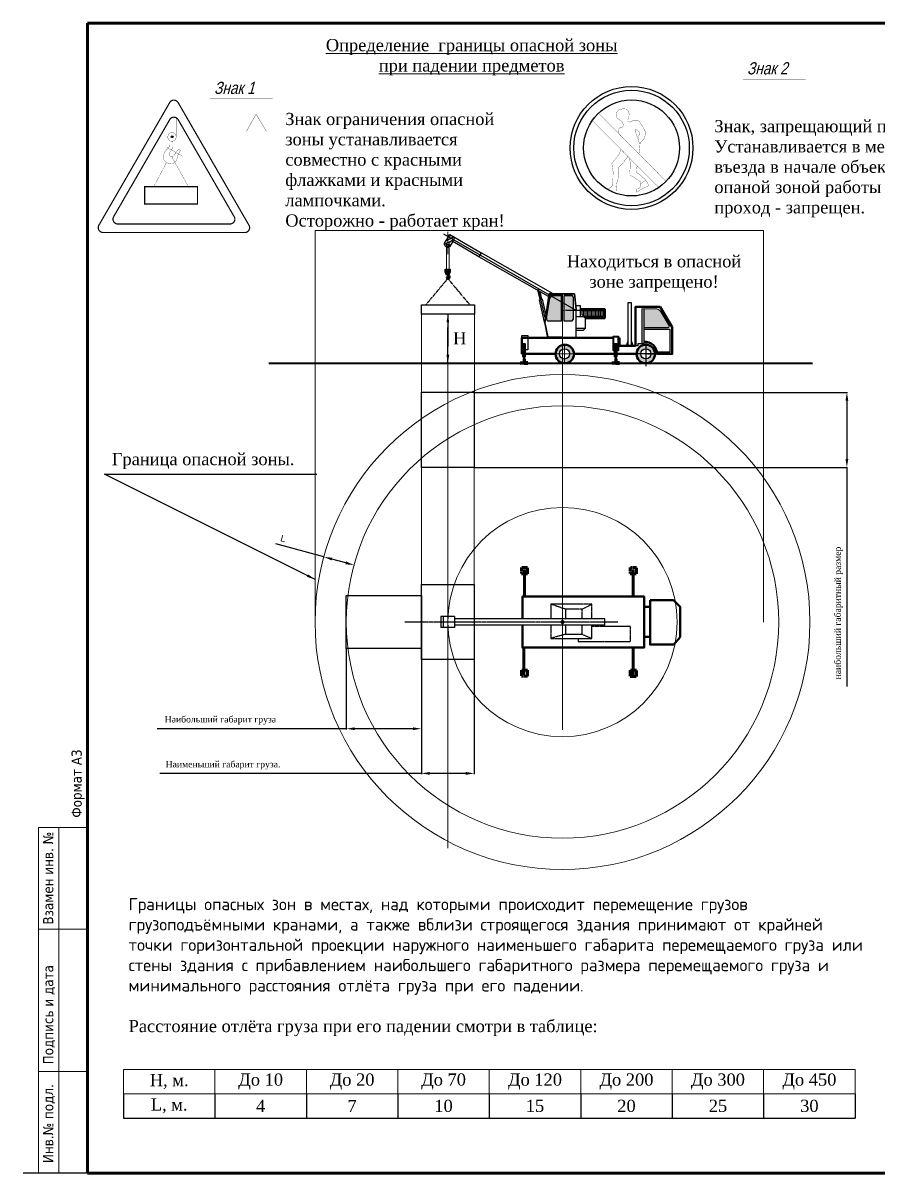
# Model space of a CAD drawing. Header units: millimetres. Extents: x 155577 to 993706, y -295114 to -113927.
# Drawn here: x 401238 to 423983, y -247198 to -216603 of the extents above; entities that cross this region are included whole.
import ezdxf

# ---------------------------------------------------------------- set-up
doc = ezdxf.new("R2010")
doc.units = ezdxf.units.MM
for name, pattern in [('ACAD_ISO05W100', [33, 24, -3, 0, -3, 0, -3]), ('CENTER', [50.8, 31.75, -6.35, 6.35, -6.35]), ('Пунктир', [15, 12, -3]), ('Эл. линия', [22.225, 6.35, -3.175, 6.35, -3.175, 0, -3.175])]:
    doc.linetypes.add(name, pattern=pattern)
doc.layers.add('Constanta', color=5, linetype='Continuous', plot=False)
doc.layers.add('размер', color=84, linetype='Continuous', lineweight=18)
doc.styles.get("Standard").update_dxf_attribs({"font": 'arial.ttf'})
doc.styles.add('джорджия', font='georgia.ttf', dxfattribs={"height": 3})
doc.dimstyles.new('ISO-25', dxfattribs={"dimtxt": 170, "dimasz": 170, "dimexe": 20, "dimexo": 10, "dimgap": 40, "dimtad": 1, "dimtxsty": 'Standard', "dimcen": 2.5, "dimadec": 0, "dimazin": 0, "dimtfac": 1, "dimtmove": 0, "dimatfit": 3, "dimfxl": 0, "dimarcsym": 0})

# ---------------------------------------------------------------- blocks, each defined once
blk = doc.blocks.new('*T189')
at = {"color": 0, "linetype": 'ByBlock', "lineweight": 15}
for p, q in [((0, 0), (19464, 0)), ((0, 0), (0, -649)), ((2433, 0), (2433, -649)), ((4866, 0), (4866, -649)), ((7299, 0), (7299, -649)), ((9732, 0), (9732, -649)), ((12165, 0), (12165, -649)), ((14598, 0), (14598, -649)), ((17031, 0), (17031, -649)), ((19464, 0), (19464, -649)), ((0, -649), (19464, -649))]:
    blk.add_line(p, q, dxfattribs=at)
at = {"color": 0, "linetype": 'ByBlock', "lineweight": -2}
for p, q in [((0, -649), (0, -1297)), ((2433, -649), (2433, -1297)), ((4866, -649), (4866, -1297)), ((7299, -649), (7299, -1297)), ((9732, -649), (9732, -1297)), ((12165, -649), (12165, -1297)), ((14598, -649), (14598, -1297)), ((17031, -649), (17031, -1297)), ((19464, -649), (19464, -1297)), ((0, -1297), (19464, -1297))]:
    blk.add_line(p, q, dxfattribs=at)
at = {"color": 0, "linetype": 'ByBlock', "lineweight": 20, "width": 2216.81, "attachment_point": 5, "style": 'джорджия'}
for s, insert, char_height in [('H, {\\fGeorgia|b0|i0|c204|p18;м.}', (1217, -324), 324.32), ('{\\fGeorgia|b0|i0|c204|p18;До 10}', (3650, -324), 324.32), ('{\\fGeorgia|b0|i0|c204|p18;До 20}', (6083, -324), 324.32), ('{\\fGeorgia|b0|i0|c204|p18;До 70}', (8516, -324), 324.32), ('{\\fGeorgia|b0|i0|c204|p18;До 120}', (10949, -324), 324.32), ('{\\fGeorgia|b0|i0|c204|p18;До 200}', (13382, -324), 324.32), ('{\\fGeorgia|b0|i0|c204|p18;До 300}', (15815, -324), 324.32), ('{\\fGeorgia|b0|i0|c204|p18;До 450}', (18248, -324), 324.32), ('{\\fGeorgia|b0|i0|c204|p18;L, м.}', (1217, -973), 324.32), ('4', (3650, -973), 324), ('7', (6083, -973), 324), ('10', (8516, -973), 324.3), ('15', (10949, -973), 324.3), ('20', (13382, -973), 324.3), ('25', (15815, -973), 324.3), ('30', (18248, -973), 324.3)]:
    blk.add_mtext(s, dxfattribs=dict(at, insert=insert, char_height=char_height))
blk = doc.blocks.new('*D193')
at = {"layer": 'Defpoints', "color": 0, "transparency": 16777216}
for p in [(411835, -233538), (413242, -233538), (411835, -236567)]:
    blk.add_point(p, dxfattribs=at)
at = {"layer": 'размер', "color": 0, "lineweight": -2, "transparency": 16777216}
for p, q in [((411835, -233548), (411835, -236587)), ((413242, -233548), (413242, -236587)), ((411835, -236567), (404876, -236567)), ((413017, -236567), (412060, -236567))]:
    blk.add_line(p, q, dxfattribs=at)
at = {"layer": 'размер', "color": 0, "transparency": 16777216}
for points in [[(412060, -236529), (412060, -236604), (411835, -236567)], [(413017, -236529), (413017, -236604), (413242, -236567)]]:
    blk.add_solid(points, dxfattribs=at)
at = {"layer": 'размер', "color": 0, "transparency": 16777216, "insert": (406559, -236350), "char_height": 170, "attachment_point": 5}
blk.add_mtext('{\\fGeorgia|b0|i0|c204|p18;Наименьший габарит груза.}', dxfattribs=at)
blk = doc.blocks.new('*D194')
at = {"layer": 'Defpoints', "color": 0, "transparency": 16777216}
for p in [(413242, -226429), (423155, -226429), (413242, -228426)]:
    blk.add_point(p, dxfattribs=at)
at = {"layer": 'размер', "color": 0, "lineweight": -2, "transparency": 16777216}
for p, q in [((413252, -226429), (423175, -226429)), ((423155, -226654), (423155, -228201)), ((413252, -228426), (423175, -228426)), ((423155, -228426), (423155, -234254))]:
    blk.add_line(p, q, dxfattribs=at)
at = {"layer": 'размер', "color": 0, "transparency": 16777216}
for points in [[(423118, -226654), (423193, -226654), (423155, -226429)], [(423118, -228201), (423193, -228201), (423155, -228426)]]:
    blk.add_solid(points, dxfattribs=at)
at = {"layer": 'размер', "color": 0, "transparency": 16777216, "insert": (422938, -232300), "char_height": 170, "attachment_point": 5, "rotation": 90}
blk.add_mtext('{\\fGeorgia|b0|i0|c204|p18;наибольший габаритный размер}', dxfattribs=at)
blk = doc.blocks.new('*D195')
at = {"layer": 'Defpoints', "color": 0, "transparency": 16777216}
for p in [(409838, -233243), (411835, -233243), (409838, -235378)]:
    blk.add_point(p, dxfattribs=at)
at = {"layer": 'размер', "color": 0, "lineweight": -2, "transparency": 16777216}
for p, q in [((409838, -233253), (409838, -235398)), ((411835, -233253), (411835, -235398)), ((409838, -235378), (404811, -235378)), ((411610, -235378), (410063, -235378))]:
    blk.add_line(p, q, dxfattribs=at)
at = {"layer": 'размер', "color": 0, "transparency": 16777216}
for points in [[(410063, -235341), (410063, -235416), (409838, -235378)], [(411610, -235341), (411610, -235416), (411835, -235378)]]:
    blk.add_solid(points, dxfattribs=at)
at = {"layer": 'размер', "color": 0, "transparency": 16777216, "insert": (406489, -235155), "char_height": 170, "attachment_point": 5}
blk.add_mtext('{\\fBook Antiqua|b0|i0|c204|p18;Наибольший габарит груза}', dxfattribs=at)
blk = doc.blocks.new('*D196')
at = {"layer": 'Defpoints', "color": 0, "transparency": 16777216}
for p in [(409240, -230806), (409240, -230806), (410042, -231025)]:
    blk.add_point(p, dxfattribs=at)
at = {"layer": 'размер', "color": 0, "lineweight": -2, "transparency": 16777216}
for p, q in [((409240, -230806), (407962, -230457)), ((409237, -230815), (409234, -230825)), ((409824, -230965), (409457, -230865)), ((410039, -231034), (410036, -231044))]:
    blk.add_line(p, q, dxfattribs=at)
at = {"layer": 'размер', "color": 0, "transparency": 16777216}
for points in [[(409466, -230829), (409447, -230901), (409240, -230806)], [(409834, -230929), (409815, -231002), (410042, -231025)]]:
    blk.add_solid(points, dxfattribs=at)
at = {"layer": 'размер', "color": 0, "transparency": 16777216, "insert": (408159, -230319), "char_height": 170, "attachment_point": 5, "rotation": 344.7241}
blk.add_mtext('L', dxfattribs=at)

msp = doc.modelspace()

# ---------------------------------------------------------------- hatches: boundary and pattern name
at = {"linetype": 'ByBlock', "lineweight": 20}
h = msp.add_hatch(color=256, dxfattribs=at)
h.paths.add_polyline_path([(412637.138, -222257.397), (412619.038, -222246.837), (412562.395, -222275.166), (412555.162, -222287.564), (412565.204, -222293.373)])
h.paths.add_polyline_path([(412565.204, -222293.373), (412555.162, -222287.564), (412546.24, -222302.857)])
h.paths.add_polyline_path([(412540.444, -222361.708), (412500.151, -222381.86), (412483.996, -222409.551), (412540.444, -222381.32)])
h.paths.add_polyline_path([(412635.261, -222333.9), (412617.078, -222323.382), (412540.444, -222361.708), (412540.444, -222381.32)])
h.paths.add_polyline_path([(412706.879, -222298.083), (412688.778, -222287.523), (412617.078, -222323.382), (412635.261, -222333.9)])
h.paths.add_polyline_path([(412682.177, -222391.654), (412695.53, -222368.766), (412692.376, -222366.941), (412553.791, -222436.25, -0.14337599), (412568.669, -222448.422)])
h.paths.add_polyline_path([(412698.332, -222363.962), (412692.376, -222366.941), (412695.53, -222368.766)])
h.paths.add_polyline_path([(412506.238, -222479.645), (412506.238, -222467.745, -0.023314504), (412506.386, -222464.56, -0.03732041), (412507.238, -222459.532), (412444.298, -222491.01, 0.043835551), (412449.79, -222507.876)])
h.paths.add_polyline_path([(412506.238, -222546.787), (412490.327, -222554.745, 0.043870985), (412506.238, -222562.615)])
h.paths.add_polyline_path([(412540.444, -222549.292), (412540.444, -222529.68), (412506.238, -222546.787), (412506.238, -222562.615, 0.011501363), (412510.619, -222564.208)])
h.paths.add_polyline_path([(412574.501, -222532.259), (412574.501, -222512.647), (412540.444, -222529.68), (412540.444, -222549.292)])
h.paths.add_polyline_path([(412610.716, -222514.148), (412626.871, -222486.456), (412574.501, -222512.647), (412574.501, -222532.259)])
h = msp.add_hatch(color=256, dxfattribs=at)
h.paths.add_polyline_path([(412584.701, -223148.882), (412577.164, -223148.882), (412602.39, -223175.747), (412602.39, -223167.72)])
h.paths.add_polyline_path([(412554.719, -223148.882), (412547.181, -223148.882), (412602.39, -223207.676), (412602.39, -223199.65)])
h.paths.add_polyline_path([(412517.701, -223148.882), (412510.164, -223148.882), (412592.65, -223236.725), (412594.908, -223231.103)])
h.paths.add_polyline_path([(412481.354, -223148.882), (412477.901, -223148.882), (412477.901, -223153.232), (412581.761, -223263.837), (412584.019, -223258.215)])
h.paths.add_polyline_path([(412477.901, -223181.868), (412477.901, -223189.895), (412571.447, -223289.516), (412573.705, -223283.894)])
h.paths.add_polyline_path([(412480.457, -223218.839), (412486.09, -223232.865), (412529.112, -223278.68, -0.121872314), (412532.252, -223273.997)], flags=17)
h.paths.add_polyline_path([(412508, -223287.413), (412512.734, -223299.201), (412519.068, -223299.201)])
h = msp.add_hatch(color=9, dxfattribs=at)
h.paths.add_polyline_path([(415549.89, -224020), (415292.652, -223871.189, 0.133894012), (415255.185, -223928.801), (415161.517, -224459.582, 0.353974589), (415203.032, -224533.126), (415549.89, -224533.126)])
h.paths.add_polyline_path([(415323.275, -223850.829, 0.070737254), (415292.652, -223871.189), (415549.89, -224020), (415549.89, -223850.829)])
h.paths.add_polyline_path([(415630.16, -223850.829), (415630.16, -224066.436), (415870.971, -224205.744), (415870.971, -223893.932, 0.291454726), (415837.783, -223850.829)])
h.paths.add_polyline_path([(415630.16, -224066.436), (415630.16, -224533.126), (415835.127, -224533.126, 0.260888524), (415870.971, -224491.339), (415870.971, -224205.744)])
msp.add_hatch(color=9, dxfattribs=at).paths.add_polyline_path([(418397.396, -224704.342, 0.511810998), (418428.713, -224659.947), (418209.285, -224287.771, 0.123079728), (418097.006, -224205.076), (417752.185, -224205.076), (417752.185, -224704.342)])
h = msp.add_hatch(color=8, dxfattribs=at)
h.paths.add_polyline_path([(415780.448, -225408.476), (415896.727, -225408.476, 0.421078728), (415644.079, -225161.668), (415644.079, -225270.668, -0.417293981)])
h.paths.add_polyline_path([(415644.079, -225543.42), (415644.079, -225655.284, 0.421078728), (415896.727, -225408.476), (415780.448, -225408.476, -0.411139839)])
h.paths.add_polyline_path([(415574.232, -225643.486, -0.63409963), (415609.877, -225652.094, 0.0348278), (415644.079, -225655.284), (415644.079, -225543.42, -0.411139839), (415507.711, -225408.476), (415402.975, -225408.476, 0.325708068)])
h.paths.add_polyline_path([(415402.975, -225408.476), (415507.711, -225408.476, -0.002626441), (415507.703, -225407.044, -0.414213562), (415644.079, -225270.668), (415644.079, -225161.668, 0.407381562)])
h.paths.add_polyline_path([(417806.239, -225269.235), (417806.239, -225162.444, 0.412861999), (417558.24, -225407.044), (417669.871, -225407.044, -0.002626441), (417669.863, -225405.611, -0.414213562)])
h.paths.add_polyline_path([(417806.239, -225162.444), (417806.239, -225269.235, -0.417293981), (417942.608, -225407.044), (418051.971, -225407.044, 0.410177429)])
h.paths.add_polyline_path([(417806.239, -225541.987), (417806.239, -225656.19, 0.412869363), (418051.981, -225409.317, 0.002302078), (418051.971, -225407.044), (417942.608, -225407.044, -0.411139839)])
h.paths.add_polyline_path([(417669.871, -225407.044), (417558.24, -225407.044, 0.002302078), (417558.23, -225409.317, 0.412869363), (417803.972, -225656.19), (417806.239, -225656.19), (417806.239, -225541.987, -0.411139839)])

# ---------------------------------------------------------------- linework, layer by layer
at = {"lineweight": 60}
for p, q in [((402949.846, -216603.218), (444555.454, -216603.218)), ((402949.846, -216603.218), (402949.846, -247197.782)), ((402949.846, -247197.782), (444555.454, -247197.782))]:
    msp.add_line(p, q, dxfattribs=at)
at = {"linetype": 'ByBlock', "lineweight": 20}
for p, q in [((409006.96, -232540.099), (409006.96, -222127.046)), ((409006.96, -222127.046), (420937.732, -222127.046)), ((412483.996, -222409.551), (412706.879, -222298.083)), ((412500.151, -222381.86), (412688.778, -222287.523)), ((412540.444, -222442.926), (412698.332, -222363.962)), ((412546.24, -222302.857), (412637.138, -222257.397)), ((412562.395, -222275.166), (412619.038, -222246.837)), ((412568.669, -222448.422), (412682.177, -222391.654)), ((420937.732, -232540.099), (420937.732, -222127.046)), ((412444.298, -222491.01), (412507.238, -222459.532)), ((412449.79, -222507.876), (412508.052, -222478.737)), ((412490.327, -222554.745), (412626.871, -222486.456)), ((412506.238, -222467.745), (412506.238, -223148.882)), ((412510.619, -222564.208), (412610.716, -222514.148)), ((412574.501, -222470.93), (412574.501, -223148.882)), ((412477.901, -223153.232), (412581.761, -223263.837)), ((412477.901, -223181.868), (412573.705, -223283.894)), ((412477.901, -223189.895), (412571.447, -223289.516)), ((412480.457, -223218.839), (412532.252, -223273.997)), ((412481.354, -223148.882), (412584.019, -223258.215)), ((412486.09, -223232.865), (412529.112, -223278.68)), ((412508, -223287.413), (412519.068, -223299.201)), ((412510.164, -223148.882), (412592.65, -223236.725)), ((412517.701, -223148.882), (412594.908, -223231.103)), ((412547.181, -223148.882), (412602.39, -223207.676)), ((412554.719, -223148.882), (412602.39, -223199.65)), ((412577.164, -223148.882), (412602.39, -223175.747)), ((412584.701, -223148.882), (412602.39, -223167.72)), ((415590.025, -223832.66), (415249.15, -223832.66)), ((415590.025, -223832.66), (415590.025, -235404.694)), ((416151.261, -224252.18), (416151.261, -224397.588)), ((416186.088, -224252.18), (416186.088, -224412.72)), ((416220.916, -224252.18), (416220.916, -224412.72)), ((416255.743, -224252.18), (416255.743, -224412.72)), ((416290.571, -224252.18), (416290.571, -224412.72)), ((416325.398, -224252.18), (416325.398, -224412.72)), ((416360.226, -224252.18), (416360.226, -224412.72)), ((416395.053, -224252.18), (416395.053, -224412.72)), ((416429.881, -224252.18), (416429.881, -224412.72)), ((416464.708, -224252.18), (416464.708, -224412.72)), ((416499.535, -224252.18), (416499.535, -224412.72)), ((416534.363, -224252.18), (416534.363, -224412.72)), ((416569.19, -224252.18), (416569.19, -224412.72)), ((416604.018, -224252.18), (416604.018, -224412.72)), ((416638.845, -224252.18), (416638.845, -224412.72)), ((418097.006, -224205.076), (417704.054, -224205.076)), ((418428.713, -224659.947), (418209.285, -224287.771)), ((415130.156, -224570.627), (415205.367, -224951.206)), ((415590.025, -224951.206), (415205.367, -224951.206)), ((415644.079, -225653.919), (415644.079, -225160.168)), ((415402.975, -225408.476), (415896.727, -225408.476)), ((412540.444, -225656.19), (412540.444, -238555.48))]:
    msp.add_line(p, q, dxfattribs=at)
at = {"lineweight": 25}
for p, q in [((415951.241, -224252.18), (412433.825, -222217.37)), ((415127.645, -224449.918), (414954.429, -223675.529)), ((415228.809, -223810.694), (415911.106, -223810.694)), ((415911.106, -223810.694), (415951.241, -224212.045)), ((416352.592, -224252.18), (415670.295, -224252.18)), ((417704.054, -224205.076), (417704.054, -225136.774)), ((417752.185, -224205.076), (417752.185, -225136.774)), ((417752.185, -224704.342), (418397.396, -224704.342)), ((417806.239, -225082.72), (417806.239, -225731.368)), ((418130.563, -225407.044), (417319.753, -225407.044)), ((417860.293, -225407.044), (418130.563, -225407.044))]:
    msp.add_line(p, q, dxfattribs=at)
at = {"linetype": 'CENTER', "lineweight": 20}
msp.add_line((412540.444, -222161.448), (412540.444, -222754.996), dxfattribs=at)
at = {"linetype": 'ByBlock', "lineweight": 30}
for p, q in [((412667.891, -222416.142), (412729.177, -222311.091)), ((412477.901, -223148.882), (412602.39, -223148.882)), ((414976.834, -223966.648), (415058.189, -223948.45)), ((417325.172, -224046.063), (417325.172, -225190.828)), ((417421.078, -224046.063), (417325.172, -224046.063)), ((417421.078, -225190.828), (417421.078, -224046.063)), ((417325.172, -225076.645), (417285.614, -225190.828)), ((417421.078, -225076.645), (417460.637, -225190.828)), ((412352.48, -232393.753), (412352.48, -232686.445)), ((412717.494, -232393.753), (412352.48, -232393.753)), ((412418.347, -232393.753), (412418.347, -232686.445)), ((412717.494, -232393.753), (412717.494, -232686.445)), ((416716.406, -232454.111), (412717.494, -232454.111)), ((416716.406, -232626.087), (416716.406, -232454.111)), ((412717.494, -232686.445), (412352.48, -232686.445)), ((416716.406, -232626.087), (412717.494, -232626.087))]:
    msp.add_line(p, q, dxfattribs=at)
at = {"lineweight": 30}
for p, q in [((415345.418, -223810.694), (413429.521, -222719.663)), ((415218.241, -223877.628), (413368.235, -222824.714)), ((414993.012, -223963.029), (414937.594, -223715.275)), ((415042.012, -223952.069), (414996.693, -223749.463)), ((415145.457, -224338.594), (415058.189, -223948.45)), ((415161.517, -224459.582), (415255.185, -223928.801)), ((415323.275, -223850.829), (415549.89, -223850.829)), ((415323.275, -223850.829), (415549.89, -223850.829)), ((415549.89, -223850.829), (415323.275, -223850.829)), ((415549.89, -223850.829), (415549.89, -224533.126)), ((415630.16, -223850.829), (415837.783, -223850.829)), ((415837.783, -223850.829), (415630.16, -223850.829)), ((415630.16, -224533.126), (415630.16, -223850.829)), ((415870.971, -223893.932), (415870.971, -224491.339)), ((415110.108, -224562.471), (414976.834, -223966.648)), ((416071.646, -224131.775), (415951.241, -224131.775)), ((416071.646, -224412.72), (416071.646, -224131.775)), ((415549.89, -224533.126), (415203.032, -224533.126)), ((415835.127, -224533.126), (415630.16, -224533.126)), ((415951.241, -224412.72), (416151.916, -224412.72)), ((415951.241, -224733.801), (415951.241, -224412.72)), ((416151.916, -224412.72), (416192.051, -224452.855)), ((416192.051, -224452.855), (416192.051, -224733.801)), ((416192.051, -224733.801), (415951.241, -224733.801)), ((415951.241, -224773.936), (416151.916, -224773.936)), ((416151.916, -224773.936), (416192.051, -224733.801)), ((414671.107, -224974.612), (414671.107, -225298.936)), ((414535.508, -225298.936), (414508.945, -225298.936)), ((414671.107, -225298.936), (414600.539, -225298.936))]:
    msp.add_line(p, q, dxfattribs=at)
at = {"lineweight": 40}
for p, q in [((412477.901, -223212.474), (412477.901, -223148.882)), ((412512.734, -223299.201), (412477.901, -223212.474)), ((412512.883, -223299.201), (412528.566, -223299.201)), ((412528.566, -223315.332), (412528.566, -223280.766)), ((412560.998, -223347.764), (412528.566, -223315.332)), ((412551.875, -223299.201), (412567.557, -223299.201)), ((412567.557, -223299.201), (412602.39, -223212.474)), ((412602.39, -223212.474), (412602.39, -223148.882)), ((412517.755, -223369.386), (412506.082, -223367.252))]:
    msp.add_line(p, q, dxfattribs=at)
at = {"linetype": 'Эл. линия', "lineweight": 30, "ltscale": 0.2}
for p, q in [((411952.11, -224104.454), (412544.696, -223396.156)), ((413128.778, -224104.454), (412536.192, -223396.156))]:
    msp.add_line(p, q, dxfattribs=at)
at = {"lineweight": 13}
msp.add_line((415249.15, -223832.66), (415130.156, -224570.627), dxfattribs=at)
at = {"linetype": 'Пунктир', "lineweight": 20}
for p, q in [((411835.066, -224346.054), (411835.066, -231541.731)), ((413245.822, -224346.054), (413241.614, -231541.731))]:
    msp.add_line(p, q, dxfattribs=at)
at = {"lineweight": 50}
for p, q in [((414508.945, -224974.612), (414508.945, -225407.044)), ((416943.455, -224974.612), (414508.945, -224974.612)), ((417103.537, -224974.612), (417068.343, -224974.612)), ((417103.537, -225190.828), (417103.537, -224974.612)), ((414508.945, -225407.044), (414535.508, -225407.044)), ((414600.539, -225407.044), (415402.98, -225407.044)), ((416973.854, -225407.044), (415896.722, -225407.044)), ((417558.24, -225407.044), (417038.885, -225407.044)), ((417535.969, -225190.828), (417103.537, -225190.828)), ((417759.861, -232135.41), (417759.861, -232937.553)), ((417920.273, -232135.41), (417759.861, -232135.41)), ((417759.861, -232937.553), (417920.273, -232937.553))]:
    msp.add_line(p, q, dxfattribs=at)
at = {"linetype": 'ByBlock', "lineweight": 40}
msp.add_line((407780.306, -225656.19), (422239.939, -225656.19), dxfattribs=at)
at = {"linetype": 'ByBlock', "lineweight": 70}
for p, q in [((414465.145, -225656.19), (414465.145, -225646.222)), ((414465.145, -225646.222), (414568.124, -225646.222)), ((414568.124, -225656.19), (414465.145, -225656.19)), ((414568.124, -225541.44), (414568.124, -225656.19)), ((414671.104, -225646.222), (414568.124, -225646.222)), ((414568.124, -225656.19), (414671.104, -225656.19)), ((414671.104, -225656.19), (414671.104, -225646.222)), ((416903.49, -225656.19), (416903.49, -225646.222)), ((416903.49, -225646.222), (417006.47, -225646.222)), ((417006.47, -225656.19), (416903.49, -225656.19)), ((417006.47, -225541.44), (417006.47, -225656.19)), ((417109.449, -225646.222), (417006.47, -225646.222)), ((417006.47, -225656.19), (417109.449, -225656.19)), ((417109.449, -225656.19), (417109.449, -225646.222))]:
    msp.add_line(p, q, dxfattribs=at)
at = {"linetype": 'ACAD_ISO05W100', "lineweight": 60}
for p, q in [((414578.367, -231863.025), (414578.367, -231141.596)), ((417473.075, -231865.015), (417473.075, -231134.917)), ((414564.999, -233219.043), (414564.999, -233947.151)), ((417472.457, -233219.043), (417472.457, -233947.151))]:
    msp.add_line(p, q, dxfattribs=at)
at = {"linetype": 'ACAD_ISO05W100', "lineweight": 30}
for p, q in [((415670.435, -232199.721), (415281.787, -232065.75)), ((416112.69, -232199.721), (416367.321, -232065.75)), ((415670.435, -232863.159), (415281.787, -232976.753)), ((416112.69, -232863.159), (416367.321, -232976.753))]:
    msp.add_line(p, q, dxfattribs=at)
at = {"linetype": 'ACAD_ISO05W100', "lineweight": 15}
msp.add_line((415590.025, -232126.517), (415590.025, -232863.19), dxfattribs=at)
at = {"linetype": 'ACAD_ISO05W100', "lineweight": 25}
msp.add_line((417058.061, -232540.099), (411398.476, -232540.099), dxfattribs=at)
at = {"lineweight": 20, "ltscale": 100}
for p, q in [((401652.55, -247197.782), (401652.55, -238008.602)), ((401652.55, -238008.602), (402949.846, -238008.602)), ((402193.09, -247197.782), (402193.09, -238008.602)), ((401652.55, -240711.302), (402949.846, -240711.302)), ((402949.846, -244495.082), (401652.55, -244495.082)), ((402949.846, -247197.782), (401652.55, -247197.782))]:
    msp.add_line(p, q, dxfattribs=at)
for points, const_width in [([(420389.585, -218096.989), (422060.299, -218096.989)], 8.1), ([(406212.769, -218617.952), (407883.484, -218617.952)], 8.1), ([(407442.094, -219023.372), (407182.054, -219485.524), (407710.597, -219485.524), (407437.16, -219026.309)], 8.1), ([(416541.013, -218994.976), (418352.056, -220822.199)], 6.48), ([(417080.925, -219538.894), (417068.171, -219479.403), (417080.925, -219424.161), (417119.186, -219390.166), (417161.699, -219390.166), (417191.458, -219368.919), (417208.463, -219334.924), (417204.212, -219296.68), (417191.458, -219249.937), (417153.197, -219207.444), (417097.93, -219177.698), (417034.161, -219122.457), (417017.156, -219067.215), (417025.658, -218986.477), (417068.171, -218922.737), (417131.94, -218901.49), (417204.212, -218884.493), (417289.237, -218892.991), (417340.253, -218948.233), (417361.509, -219024.721), (417357.258, -219088.462), (417348.755, -219135.205), (417323.248, -219177.698), (417323.248, -219211.693), (417336.001, -219228.691), (417387.017, -219241.439), (417442.283, -219211.693), (417506.052, -219190.446), (417561.319, -219186.197), (417629.339, -219211.693), (417676.103, -219292.431), (417735.621, -219373.169), (417769.631, -219449.657), (417803.641, -219517.647), (417786.636, -219598.385), (417752.626, -219687.621), (417701.611, -219747.112), (417654.847, -219789.606), (417646.344, -219908.588), (417625.088, -220070.063)], 6.48), ([(405094.115, -219609.84), (405094.115, -219274.638)], 6.48), ([(405311.113, -219626.046), (405311.113, -219111.148)], 6.48), ([(416362.46, -219177.698), (418173.502, -221004.922)], 6.48), ([(405212.579, -219750.543), (405144.877, -219740.876), (405120.698, -219711.874), (405091.682, -219668.371), (405091.682, -219620.034), (405102.751, -219565.182), (405154.549, -219528.194), (405231.923, -219523.36), (405273.885, -219540.992), (405300.678, -219573.821), (405314.507, -219629.976), (405300.678, -219693.906), (405266.97, -219727.599), (405212.579, -219750.543)], 6.48), ([(417642.093, -219823.6), (417603.832, -219696.12), (417552.816, -219572.888), (417523.057, -219470.904), (417527.309, -219424.161), (417629.339, -219496.4), (417637.842, -219551.642), (417620.837, -219602.634), (417595.329, -219657.876)], 6.48), ([(405149.581, -219741.276), (405149.581, -219816.298), (405142.958, -219873.668), (405103.223, -219926.625), (405050.242, -219977.375), (405012.714, -220032.539), (404988.431, -220083.289), (404972.979, -220129.626), (404966.356, -220182.583), (404979.601, -220235.54), (405012.714, -220281.877), (405048.035, -220310.562), (405089.978, -220337.04), (405140.751, -220350.279), (405195.939, -220343.66), (405246.712, -220330.421), (405286.448, -220295.116), (405319.561, -220264.225), (405335.013, -220211.268), (405343.843, -220162.724), (405370.334, -220098.735), (405392.409, -220056.811), (405418.899, -220012.68), (405418.899, -219988.408), (405410.069, -219966.343), (405385.786, -219964.136), (405346.051, -219988.408), (405319.438, -220031.199), (405284.24, -220085.495), (405251.127, -220140.659), (405220.222, -220156.105), (405193.731, -220164.931), (405156.204, -220156.105), (405134.128, -220127.42), (405134.128, -220072.256), (405149.581, -220025.919), (405176.071, -219990.615), (405206.977, -219944.277), (405229.052, -219893.527), (405229.052, -219840.57), (405229.052, -219796.44), (405222.429, -219745.689)], 6.48), ([(405048.039, -219901.662), (405474.389, -220145.717)], 6.48), ([(417144.506, -219973.038), (417093.491, -220096.27), (417038.224, -220172.758), (416978.707, -220240.748), (416953.199, -220278.992), (416902.184, -220338.483), (416914.937, -220444.717), (416936.194, -220559.45), (416931.943, -220733.673), (416923.44, -220818.66), (416910.686, -220903.647), (416897.932, -220958.889), (416846.917, -220992.884), (416795.902, -221035.378)], 6.48), ([(405186.402, -220143.657), (405654.054, -220982.752)], 6.48), ([(416863.922, -221069.372), (416965.953, -221073.622), (417012.717, -221073.622), (417025.471, -221048.126), (417012.717, -221009.881), (417016.968, -220958.889), (417029.722, -220899.398), (417038.224, -220839.907), (417067.983, -220742.172), (417084.988, -220665.683), (417089.24, -220601.943), (417089.24, -220533.953), (417076.486, -220453.216), (417131.752, -220389.475), (417204.024, -220329.984), (417238.034, -220266.244), (417284.798, -220215.252), (417314.557, -220168.509), (417344.316, -220151.511)], 6.48), ([(417378.326, -220202.504), (417391.08, -220334.234), (417391.08, -220448.966), (417382.578, -220525.455), (417374.075, -220601.943), (417378.326, -220652.935), (417437.844, -220678.432), (417539.875, -220742.172), (417612.146, -220793.164), (417667.413, -220827.159), (417675.915, -220865.403), (417675.915, -220933.393), (417641.905, -220988.635), (417569.634, -221022.629), (417569.634, -221069.372), (417569.634, -221099.118), (417743.936, -220992.884), (417854.469, -220950.39), (417879.977, -220916.395), (417850.218, -220848.406), (417786.448, -220767.668), (417722.679, -220708.177), (417658.91, -220644.437), (417561.131, -220580.696), (417561.131, -220538.203), (417565.382, -220461.714), (417578.136, -220397.974)], 6.48), ([(404711.084, -220971.258), (405056.073, -220312.243)], 6.48), ([(417688.669, -220869.653), (417790.7, -220788.915)], 6.48), ([(416906.435, -220937.642), (417021.219, -220941.892)], 6.48)]:
    msp.add_lwpolyline(points, dxfattribs=dict(const_width=const_width))
at = {"const_width": 32.4}
for points in [[(405140.473, -218720.206), (403256.585, -221983.196, 0.577350269), (403368.821, -222177.596), (407136.598, -222177.596, 0.577350269), (407248.835, -221983.196), (405364.947, -218720.206, 0.577350269)], [(405140.473, -219173.806), (403649.414, -221756.396, 0.577350269), (403761.651, -221950.796), (406743.769, -221950.796, 0.577350269), (406856.006, -221756.396), (405364.947, -219173.806, 0.577350269)]]:
    msp.add_lwpolyline(points, format="xyb", close=True, dxfattribs=at)
msp.add_lwpolyline([(404477.258, -221415.71), (405880.213, -221415.71), (405880.213, -220959.763), (404477.258, -220959.763)], close=True, dxfattribs=at)
at = {"lineweight": 30}
for points in [[(412442.473, -222480.727), (412589.108, -222229.376), (413429.521, -222719.663), (413368.235, -222824.714), (412667.891, -222416.142), (412583.256, -222561.217)], [(415951.241, -224974.612), (415951.241, -224212.045), (415911.106, -223810.694), (415228.809, -223810.694), (415108.404, -224573.261), (415188.674, -224974.612)], [(414508.945, -224974.612), (414508.945, -224920.558), (414671.107, -224920.558), (414671.107, -224974.612)], [(417752.185, -225136.774), (417590.023, -225136.774), (417590.023, -225190.828), (417535.969, -225190.828)]]:
    msp.add_lwpolyline(points, dxfattribs=at)
at = {"linetype": 'ByBlock', "lineweight": 20}
for points in [[(412540.444, -222361.708), (412500.151, -222381.86), (412483.996, -222409.551), (412540.444, -222381.32)], [(412635.261, -222333.9), (412617.078, -222323.382), (412540.444, -222361.708), (412540.444, -222381.32)], [(412565.204, -222293.373), (412555.162, -222287.564), (412546.24, -222302.857)], [(412637.138, -222257.397), (412619.038, -222246.837), (412562.395, -222275.166), (412555.162, -222287.564), (412565.204, -222293.373)], [(412706.879, -222298.083), (412688.778, -222287.523), (412617.078, -222323.382), (412635.261, -222333.9)], [(412698.332, -222363.962), (412692.376, -222366.941), (412695.53, -222368.766)], [(412574.501, -222532.259), (412574.501, -222512.647), (412540.444, -222529.68), (412540.444, -222549.292)], [(412610.716, -222514.148), (412626.871, -222486.456), (412574.501, -222512.647), (412574.501, -222532.259)], [(412481.354, -223148.882), (412477.901, -223148.882), (412477.901, -223153.232), (412581.761, -223263.837), (412584.019, -223258.215)], [(412477.901, -223181.868), (412477.901, -223189.895), (412571.447, -223289.516), (412573.705, -223283.894)], [(412508, -223287.413), (412512.734, -223299.201), (412519.068, -223299.201)], [(412517.701, -223148.882), (412510.164, -223148.882), (412592.65, -223236.725), (412594.908, -223231.103)], [(412554.719, -223148.882), (412547.181, -223148.882), (412602.39, -223207.676), (412602.39, -223199.65)], [(412584.701, -223148.882), (412577.164, -223148.882), (412602.39, -223175.747), (412602.39, -223167.72)]]:
    msp.add_lwpolyline(points, close=True, dxfattribs=at)
at = {"lineweight": 25}
for points, const_width in [([(412574.501, -222470.93, -1), (412506.386, -222464.56, -1)], 22.804), ([(412532.037, -223282.684, 1), (412548.254, -223282.684, 1)], 5.405), ([(415966.292, -224252.18, -1), (415936.19, -224252.18, -1)], 10.034)]:
    msp.add_lwpolyline(points, format="xyb", close=True, dxfattribs=dict(at, const_width=const_width))
at = {"linetype": 'ByBlock', "lineweight": 20}
for points in [[(412682.177, -222391.654), (412695.53, -222368.766), (412692.376, -222366.941), (412553.791, -222436.25, -0.14337599), (412568.669, -222448.422)], [(412506.238, -222479.645), (412506.238, -222467.745, -0.023314504), (412506.386, -222464.56, -0.03732041), (412507.238, -222459.532), (412444.298, -222491.01, 0.043835551), (412449.79, -222507.876)], [(412506.238, -222546.787), (412490.327, -222554.745, 0.043870985), (412506.238, -222562.615)], [(412540.444, -222549.292), (412540.444, -222529.68), (412506.238, -222546.787), (412506.238, -222562.615, 0.011501363), (412510.619, -222564.208)], [(412480.457, -223218.839), (412486.09, -223232.865), (412529.112, -223278.68, -0.121872314), (412532.252, -223273.997)], [(415549.89, -224020), (415292.652, -223871.189, 0.133894012), (415255.185, -223928.801), (415161.517, -224459.582, 0.353974589), (415203.032, -224533.126), (415549.89, -224533.126)], [(415549.89, -223850.829), (415323.275, -223850.829, 0.070737254), (415292.652, -223871.189), (415549.89, -224020)], [(415870.971, -223893.932, 0.291454726), (415837.783, -223850.829), (415630.16, -223850.829), (415630.16, -224066.436), (415870.971, -224205.744)], [(415630.16, -224066.436), (415630.16, -224533.126), (415835.127, -224533.126, 0.260888524), (415870.971, -224491.339), (415870.971, -224205.744)], [(418209.285, -224287.771, 0.123079728), (418097.006, -224205.076), (417752.185, -224205.076), (417752.185, -224704.342), (418397.396, -224704.342, 0.511810998), (418428.713, -224659.947)], [(415644.079, -225270.668), (415644.079, -225161.668, 0.407381562), (415402.975, -225408.476), (415507.711, -225408.476, -0.002626441), (415507.703, -225407.044, -0.414213562)], [(415644.079, -225161.668), (415644.079, -225270.668, -0.414213562), (415780.455, -225407.044, -0.002626441), (415780.448, -225408.476), (415896.727, -225408.476, 0.421078728)], [(417806.239, -225269.235), (417806.239, -225162.444, 0.412861999), (417558.24, -225407.044), (417669.871, -225407.044, -0.002626441), (417669.863, -225405.611, -0.414213562)], [(417806.239, -225162.444), (417806.239, -225269.235, -0.414213562), (417942.615, -225405.611, -0.002626441), (417942.608, -225407.044), (418051.971, -225407.044, 0.410177429)], [(415507.711, -225408.476), (415402.975, -225408.476, 0.325708068), (415574.232, -225643.486, -0.63409963), (415609.877, -225652.094, 0.0348278), (415644.079, -225655.284), (415644.079, -225543.42, -0.411139839)], [(415896.727, -225408.476), (415780.448, -225408.476, -0.411139839), (415644.079, -225543.42), (415644.079, -225655.284, 0.421078728)], [(417806.239, -225541.987, -0.411139839), (417669.871, -225407.044), (417558.24, -225407.044, 0.002302078), (417558.23, -225409.317, 0.412869363), (417803.972, -225656.19), (417806.239, -225656.19)], [(418051.981, -225409.317, 0.002302078), (418051.971, -225407.044), (417942.608, -225407.044, -0.411139839), (417806.239, -225541.987), (417806.239, -225656.19, 0.412869363)]]:
    msp.add_lwpolyline(points, format="xyb", close=True, dxfattribs=at)
at = {"lineweight": 40}
msp.add_lwpolyline([(412551.875, -223282.241), (412551.875, -223314.078), (412592.568, -223345.631)], dxfattribs=at)
at = {"linetype": 'ByBlock', "lineweight": 30}
for points in [[(411835.066, -224104.454), (413245.822, -224104.454), (413245.822, -224346.054), (411835.066, -224346.054)], [(414583.662, -225398.061), (414552.586, -225398.061), (414552.586, -225541.44), (414583.662, -225541.44)], [(417022.008, -225398.061), (416990.932, -225398.061), (416990.932, -225541.44), (417022.008, -225541.44)], [(411835.066, -226428.94), (413241.614, -226428.94), (413241.614, -228425.676), (411835.066, -228425.676)], [(411835.066, -231541.731), (413241.614, -231541.731), (413241.614, -233538.467), (411835.066, -233538.467)], [(409838.33, -233243.373), (409838.33, -231836.825), (411835.066, -231836.825), (411835.066, -233243.373)]]:
    msp.add_lwpolyline(points, close=True, dxfattribs=at)
at = {"lineweight": 30, "const_width": 10.034}
msp.add_lwpolyline([(415605.076, -224252.18, -1), (415574.974, -224252.18, -1)], format="xyb", close=True, dxfattribs=at)
at = {"lineweight": 50}
for points in [[(416071.646, -224212.045), (416713.808, -224212.045), (416713.808, -224452.855), (416192.051, -224452.855)], [(417535.969, -225190.828), (417535.969, -224152.251), (418184.617, -224152.251), (418508.941, -224698.223), (418508.941, -225407.044), (418105.884, -225407.044)], [(414524.896, -232626.087), (414524.896, -233218.108), (417759.861, -233218.108), (417759.861, -231865.015), (414524.896, -231865.015), (414524.896, -232454.111)], [(417920.273, -231958.948), (417920.273, -233137.949), (418548.551, -233137.949), (418716.894, -232946.597)], [(418716.894, -232946.597), (418716.894, -232135.41), (418541.867, -231958.948), (417920.273, -231958.948)]]:
    msp.add_lwpolyline(points, dxfattribs=at)
at = {"lineweight": 25}
for points in [[(416673.673, -224252.18), (416673.673, -224412.72), (416151.916, -224412.72), (416151.916, -224372.585), (416111.781, -224372.585), (416111.781, -224252.18), (416673.673, -224252.18)], [(418119.084, -225352.99), (418454.887, -225352.99), (418454.887, -224758.396), (417752.185, -224758.396)]]:
    msp.add_lwpolyline(points, dxfattribs=at)
at = {"linetype": 'ByBlock', "lineweight": 40}
for points in [[(414583.662, -225478.652), (414600.539, -225478.652), (414600.539, -225148.937), (414535.508, -225148.937), (414535.508, -225478.652), (414552.586, -225478.652)], [(416973.854, -225320.274), (416943.455, -225320.274), (416943.455, -224941.954), (417068.343, -224941.954), (417068.343, -225320.274), (417038.885, -225320.274)], [(417022.008, -225478.652), (417038.885, -225478.652), (417038.885, -225148.937), (416973.854, -225148.937), (416973.854, -225478.652), (416990.932, -225478.652)]]:
    msp.add_lwpolyline(points, dxfattribs=at)
at = {"linetype": 'ByBlock', "lineweight": 20, "const_width": 13.514}
msp.add_lwpolyline([(415610.295, -225656.192, -1), (415569.755, -225656.192, -1)], format="xyb", close=True, dxfattribs=at)
at = {"linetype": 'ACAD_ISO05W100', "lineweight": 60}
for points in [[(414661.646, -231091.707), (414499.409, -231091.707), (414499.409, -231253.945), (414661.646, -231253.945)], [(417555.737, -231091.707), (417393.499, -231091.707), (417393.499, -231253.945), (417555.737, -231253.945)], [(414661.646, -233817.104), (414499.409, -233817.104), (414499.409, -233979.341), (414661.646, -233979.341)], [(417555.737, -233823.783), (417393.499, -233823.783), (417393.499, -233986.021), (417555.737, -233986.021)]]:
    msp.add_lwpolyline(points, close=True, dxfattribs=at)
at = {"linetype": 'ACAD_ISO05W100', "lineweight": 30}
for points in [[(416367.321, -232454.111), (416367.321, -232065.75), (415281.787, -232065.75), (415281.787, -232454.111)], [(416112.69, -232454.111), (416112.69, -232199.721), (415670.435, -232199.721), (415670.435, -232454.111)], [(415281.787, -232626.087), (415281.787, -232976.753), (416367.321, -232976.753), (416367.321, -232626.087)], [(415670.435, -232626.087), (415670.435, -232863.159), (416112.69, -232863.159), (416112.69, -232626.087)], [(416005.477, -232976.753), (416005.477, -233057.135), (417399.249, -233057.135), (417399.249, -232655.222), (416367.321, -232655.222)]]:
    msp.add_lwpolyline(points, dxfattribs=at)
at = {"linetype": 'ACAD_ISO05W100', "lineweight": 15, "const_width": 26.85}
msp.add_lwpolyline([(415630.3, -232540.099, -1), (415549.75, -232540.099, -1)], format="xyb", close=True, dxfattribs=at)
for centre, radius in [((417426.835, -219927.391), 1633.098), ((417426.835, -219927.391), 1535.898), ((417426.835, -219927.391), 1276.698), ((405206.468, -219629.976), 23.007)]:
    msp.add_circle(centre, radius)
at = {"lineweight": 50}
for centre in [(415649.851, -225408.476), (417805.106, -225409.317)]:
    msp.add_circle(centre, 246.876, dxfattribs=at)
at = {"lineweight": 30}
for centre in [(415644.079, -225407.044), (417806.239, -225405.611)]:
    msp.add_circle(centre, 136.376, dxfattribs=at)
at = {"linetype": 'ByBlock', "lineweight": 20}
for radius in [6583.065, 5751.695, 3049.581]:
    msp.add_circle((415590.025, -232540.099), radius, dxfattribs=at)
at = {"lineweight": 30}
msp.add_arc((412543.045, -222468.184), 101.351, 187.1090734, 293.3751158, dxfattribs=at)
at = {"lineweight": 40}
for centre, radius, start, end in [((412540.146, -223282.684), 11.737, 2.1598104, 170.5973629), ((412551.487, -223365.09), 45.457, 182.726311, 25.3461759), ((412544.696, -223369.214), 26.942, 180.3650473, 52.765055)]:
    msp.add_arc(centre, radius, start, end, dxfattribs=at)
at = {"linetype": 'ByBlock', "lineweight": 30}
for centre, radius, start, end in [((415379.56, -223968.697), 130.617, 115.525446, 162.2150892), ((415820.545, -223898.429), 50.626, 5.0964993, 70.0925504), ((415227.708, -224470.707), 67.119, 169.5253204, 248.4293971), ((415815.732, -224480.223), 56.346, 290.1337794, 348.6213435)]:
    msp.add_arc(centre, radius, start, end, dxfattribs=at)
at = {"linetype": 'ByBlock', "lineweight": 20}
for centre, radius, start, end in [((417987.719, -224471.03), 287.533, 39.5945644, 67.6612046), ((418397.05, -224670.854), 33.489, 269.4075725, 19.0078912)]:
    msp.add_arc(centre, radius, start, end, dxfattribs=at)
at = {"lineweight": 50}
msp.add_arc((417774.958, -225412.914), 330.979, 1.0162777, 93.9452725, dxfattribs=at)
at = {"layer": 'Constanta', "lineweight": 25}
msp.add_line((402949.846, -247197.782), (401237.979, -247197.782), dxfattribs=at)

# ---------------------------------------------------------------- block references
msp.add_blockref('*T189', (403909.506, -244440.474))

# ---------------------------------------------------------------- texts
at = {"oblique": 15, "width": 0.8}
for s, p in [('Знак 2', (420497.356, -217970.501)), ('Знак 1', (406320.54, -218491.464))]:
    msp.add_text(s, height=324, dxfattribs=at).set_placement(p)
at = {"linetype": 'ByBlock', "lineweight": 20, "char_height": 324.324, "style": 'джорджия'}
for s, insert, width, attachment_point in [('{\\fBook Antiqua|b0|i0|c204|p18;\\LОпределение\\fBook Antiqua|b0|i0|c0|p18;  \\fBook Antiqua|b0|i0|c204|p18;границы\\fBook Antiqua|b0|i0|c0|p18; \\fBook Antiqua|b0|i0|c204|p18;опасной\\fBook Antiqua|b0|i0|c0|p18; \\fBook Antiqua|b0|i0|c204|p18;зоны\\Pпри падении предметов}', (413173.111, -217028.592), 9038.79211, 2), ('Находиться в опасной зоне запрещено!', (418024.084, -222780.03), 5316.69775, 2), ('{\\fGeorgia|b0|i0|c204|p18;Н}', (412677.312, -224828.39), 348.83822, 1), ('{\\fGeorgia|b0|i0|c204|p18;Граница опасной зоны.}', (406029.518, -228042.358), 5316.69775, 2), ('{\\fISOCPEUR|b0|i0|c204|p34;Границы опасных зон в местах, над которыми происходит перемещение грузов грузоподъёмными кранами, а также вблизи строящегося здания принимают от крайней точки горизонтальной проекции наружного наименьшего габарита перемещаемого груза или стены здания с прибавлением наибольшего габаритного размера перемещаемого груза и минимального расстояния отлёта груза при его падении.\\P\\P\\fBook Antiqua|b0|i0|c204|p18;Расстояние\\fBook Antiqua|b0|i0|c0|p18; \\fBook Antiqua|b0|i0|c204|p18;отлёта\\fBook Antiqua|b0|i0|c0|p18; \\fBook Antiqua|b0|i0|c204|p18;груза\\fBook Antiqua|b0|i0|c0|p18; \\fBook Antiqua|b0|i0|c204|p18;при\\fBook Antiqua|b0|i0|c0|p18; \\fBook Antiqua|b0|i0|c204|p18;его\\fBook Antiqua|b0|i0|c0|p18; \\fBook Antiqua|b0|i0|c204|p18;падении\\fBook Antiqua|b0|i0|c0|p18; \\fBook Antiqua|b0|i0|c204|p18;смотри\\fBook Antiqua|b0|i0|c0|p18; \\fBook Antiqua|b0|i0|c204|p18;в\\fBook Antiqua|b0|i0|c0|p18; \\fBook Antiqua|b0|i0|c204|p18;таблице\\fBook Antiqua|b0|i0|c0|p18;:}', (404047.189, -239882.696), 19564.21993, 1)]:
    msp.add_mtext(s, dxfattribs=dict(at, insert=insert, width=width, attachment_point=attachment_point))
at = {"char_height": 324, "attachment_point": 1}
for s, insert, width in [('{\\fTimes New Roman|b0|i0|c204|p18;Знак ограничения опасной зоны устанавливается совместно с красными флажками и красными лампочками.\\PОсторожно - работает кран!}', (408215.323, -218994.25), 5687.00511), ('{\\fTimes New Roman|b0|i0|c204|p18;Знак, запрещающий проход и выход. Устанавливается в местах выезда и въезда в начале объекта (перед опаной зоной работы крана). Вход и проход - запрещен.}', (419629.283, -219184.276), 7869.33199)]:
    msp.add_mtext(s, dxfattribs=dict(at, insert=insert, width=width))
at = {"lineweight": 20, "ltscale": 100, "char_height": 270.27, "width": 3204.32112, "attachment_point": 1, "rotation": 90}
for s, insert in [('{\\fTahoma|b0|i0|c204|p32;Формат А3}', (402528.765, -237744.278)), ('{\\fTahoma|b0|i0|c204|p32;Взамен инв. №}', (401772.009, -240591.302)), ('{\\fTahoma|b0|i0|c204|p32;Подпись и дата}', (401772.009, -244306.974)), ('{\\fTahoma|b0|i0|c204|p32;Инв.№ подл.}', (401772.009, -246933.458))]:
    msp.add_mtext(s, dxfattribs=dict(at, insert=insert))

# ---------------------------------------------------------------- dimensions: what is measured, and where the dimension line sits
at = {"layer": 'размер'}
for base, p1, p2, angle, text, picture, middle, dimtype in [((423155.311, -226428.94), (413241.614, -228425.676), (413241.614, -226428.94), 90, '{\\fGeorgia|b0|i0|c204|p18;наибольший габаритный размер}', '*D194', (423155.311, -232300.425), 160), ((409239.549, -230805.681), (410041.546, -231024.72), (409239.549, -230805.681), 164.7241436, 'L', '*D196', (408110.178, -230497.232), 161)]:
    dim = msp.add_linear_dim(base=base, p1=p1, p2=p2, angle=angle, text=text, dimstyle='ISO-25', override={"dimasz": 225, "dimgap": 100}, dxfattribs=at)
    dim.commit()
    dim.dimension.update_dxf_attribs({"geometry": picture, "text_midpoint": middle, "dimtype": dimtype})
for base, p1, p2, text, picture, middle in [((409838.33, -235378.04), (411835.066, -233243.373), (409838.33, -233243.373), '{\\fBook Antiqua|b0|i0|c204|p18;Наибольший габарит груза}', '*D195', (406489.189, -235378.04)), ((411835.066, -236566.77), (413241.614, -233538.467), (411835.066, -233538.467), '{\\fGeorgia|b0|i0|c204|p18;Наименьший габарит груза.}', '*D193', (406559.156, -236566.77))]:
    dim = msp.add_linear_dim(base=base, p1=p1, p2=p2, text=text, dimstyle='ISO-25', override={"dimasz": 225, "dimgap": 100}, dxfattribs=at)
    dim.commit()
    dim.dimension.update_dxf_attribs({"geometry": picture, "text_midpoint": middle, "dimtype": 160})

# ---------------------------------------------------------------- leaders
for points in [[(412540.444, -224346.054), (412540.444, -225206.522)], [(412540.444, -225656.19), (412540.444, -224705.454)], [(409006.96, -231405.808), (403404.622, -228601.68), (409054.105, -228601.68)]]:
    msp.add_leader(points, dimstyle='ISO-25', override={"dimasz": 225, "dimgap": 100}, dxfattribs=at)

doc.saveas('drawing.dxf')
